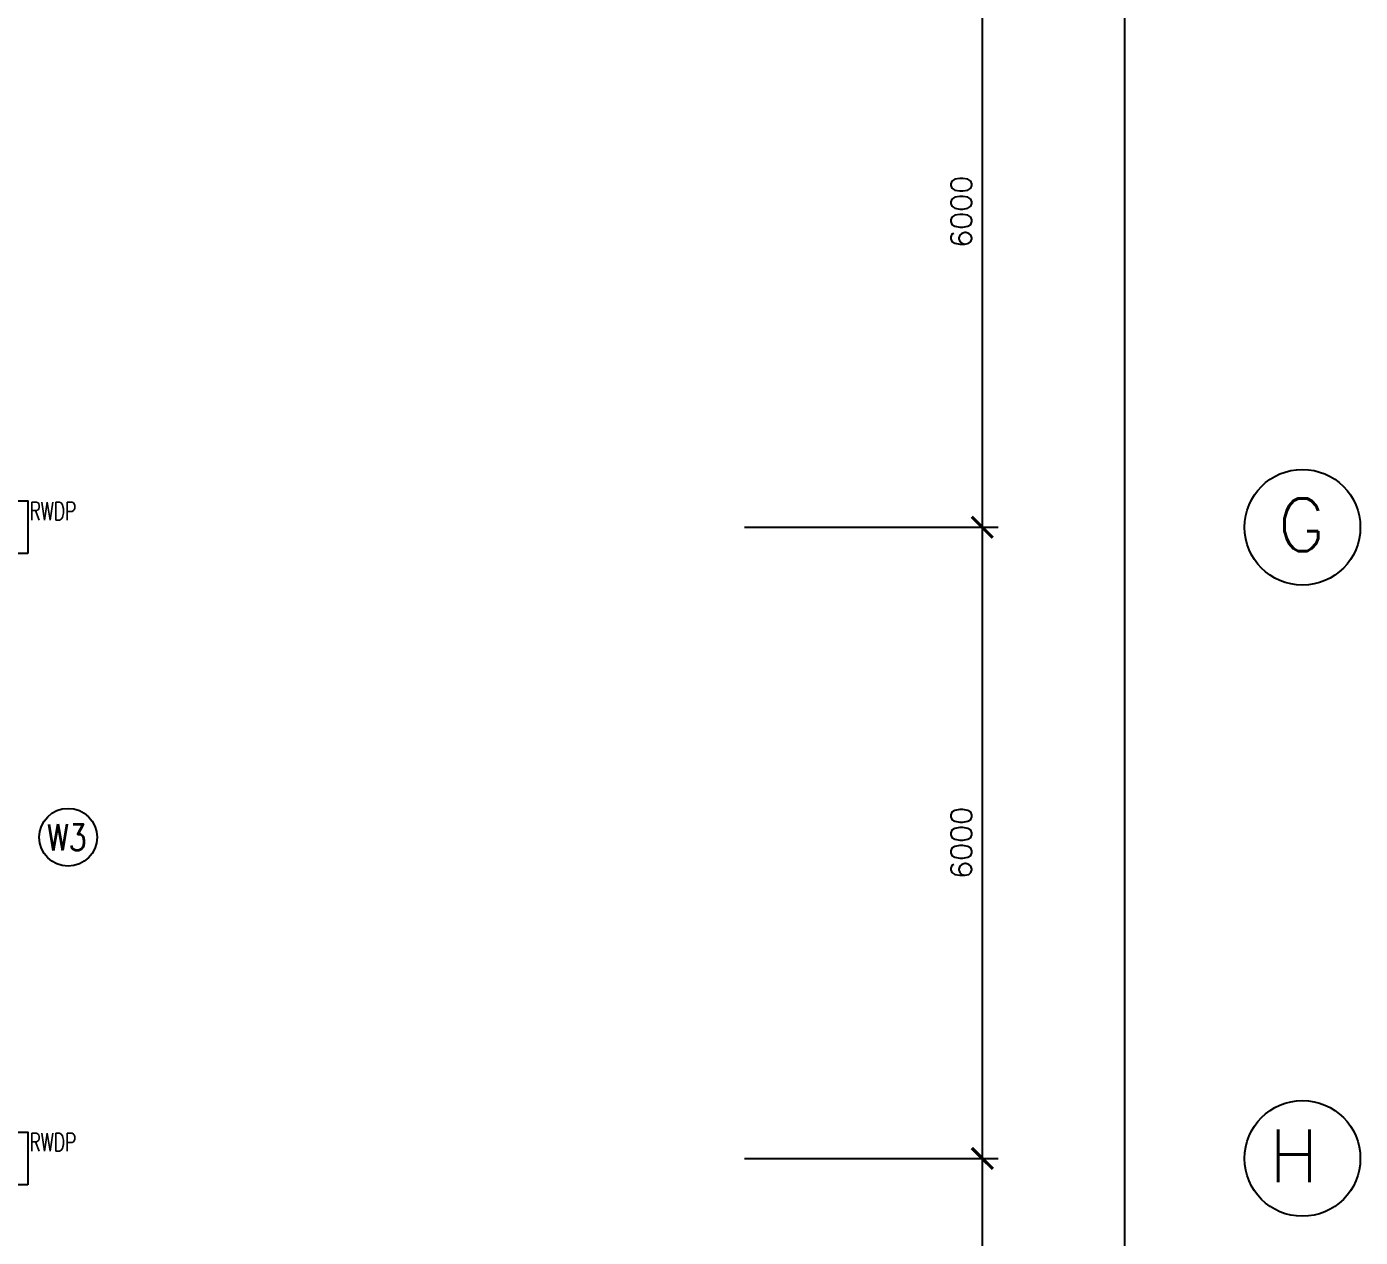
# Model space of a CAD drawing. Extents: x 2266480 to 2405436, y -858634 to -757865.
# Drawn here: x 2365757 to 2378433, y -803174 to -791665 of the extents above; entities that cross this region are included whole.
import ezdxf

# ---------------------------------------------------------------- set-up
doc = ezdxf.new("R2010")
doc.units = 0
doc.header["$LTSCALE"] = 10
doc.header["$MEASUREMENT"] = 0
doc.layers.get('0').update_dxf_attribs({"linetype": 'CONTINUOUS'})
doc.layers.get('DEFPOINTS').update_dxf_attribs({"linetype": 'CONTINUOUS'})
for name, color, linetype in [('COL', 3, 'CONTINUOUS'), ('DIM', 7, 'CONTINUOUS'), ('GRID-T', 7, 'CONTINUOUS'), ('RWDP', 145, 'CONTINUOUS'), ('WIN-T', 7, 'CONTINUOUS')]:
    doc.layers.add(name, color=color, linetype=linetype)
doc.styles.add('ROMANS', font='romans')
doc.styles.get("Standard").update_dxf_attribs({"font": 'ROMANS.SHX'})
doc.dimstyles.new('STANDARD$0', dxfattribs={"dimscale": 0, "dimtxt": 8, "dimasz": 6, "dimexe": 1, "dimexo": 1, "dimgap": 3, "dimtad": 1, "dimdec": 0, "dimlfac": -1, "dimrnd": 1, "dimzin": 0, "dimdsep": 46, "dimtxsty": 'Standard', "dimcen": 0, "dimclrd": 5, "dimclre": 250, "dimadec": 0, "dimazin": 0, "dimtfac": 1, "dimtdec": 4, "dimtofl": 0, "dimtmove": 0, "dimatfit": 3, "dimfxl": 1, "dimtolj": 1, "dimtzin": 0, "dimarcsym": 0})

# ---------------------------------------------------------------- blocks, each defined once
blk = doc.blocks.new('_ARCHTICK')
at = {"color": 0, "linetype": 'ByBlock', "const_width": 0.15}
blk.add_lwpolyline([(-0.5, -0.5), (0.5, 0.5)], dxfattribs=at)
blk = doc.blocks.new('*D169')
at = {"layer": 'DEFPOINTS', "color": 0, "transparency": 16777216}
for p in [(2372429, -790424), (2372429, -796424), (2374840, -796424)]:
    blk.add_point(p, dxfattribs=at)
at = {"layer": 'DIM', "color": 7, "lineweight": -2, "transparency": 16777216}
for p, q in [((2374840, -790274), (2374840, -796574)), ((2372579, -790424), (2374990, -790424)), ((2372579, -796424), (2374990, -796424))]:
    blk.add_line(p, q, dxfattribs=at)
at = {"layer": 'DIM', "color": 7, "lineweight": -2, "transparency": 16777216, "xscale": 200, "yscale": 200, "zscale": 200}
for p, rotation in [((2374840, -790424), 90), ((2374840, -796424), 270)]:
    blk.add_blockref('_ARCHTICK', p, dxfattribs=dict(at, rotation=rotation))
at = {"layer": 'DIM', "color": 7, "transparency": 16777216, "insert": (2374640, -793424), "char_height": 200, "attachment_point": 5, "rotation": 90, "style": 'ROMANS'}
blk.add_mtext('\\A1;6000', dxfattribs=at)
blk = doc.blocks.new('*D170')
at = {"layer": 'DEFPOINTS', "color": 0, "transparency": 16777216}
for p in [(2372429, -796424), (2372429, -802424), (2374840, -802424)]:
    blk.add_point(p, dxfattribs=at)
at = {"layer": 'DIM', "color": 7, "lineweight": -2, "transparency": 16777216}
for p, q in [((2374840, -796274), (2374840, -802574)), ((2372579, -796424), (2374990, -796424)), ((2372579, -802424), (2374990, -802424))]:
    blk.add_line(p, q, dxfattribs=at)
at = {"layer": 'DIM', "color": 7, "lineweight": -2, "transparency": 16777216, "xscale": 200, "yscale": 200, "zscale": 200}
for p, rotation in [((2374840, -796424), 90), ((2374840, -802424), 270)]:
    blk.add_blockref('_ARCHTICK', p, dxfattribs=dict(at, rotation=rotation))
at = {"layer": 'DIM', "color": 7, "transparency": 16777216, "insert": (2374640, -799424), "char_height": 200, "attachment_point": 5, "rotation": 90, "style": 'ROMANS'}
blk.add_mtext('\\A1;6000', dxfattribs=at)
blk = doc.blocks.new('*D171')
at = {"layer": 'DEFPOINTS', "color": 0, "transparency": 16777216}
for p in [(2372429, -802424), (2372429, -808424), (2374840, -808424)]:
    blk.add_point(p, dxfattribs=at)
at = {"layer": 'DIM', "color": 7, "lineweight": -2, "transparency": 16777216}
for p, q in [((2374840, -802274), (2374840, -808574)), ((2372579, -802424), (2374990, -802424)), ((2372579, -808424), (2374990, -808424))]:
    blk.add_line(p, q, dxfattribs=at)
at = {"layer": 'DIM', "color": 7, "lineweight": -2, "transparency": 16777216, "xscale": 200, "yscale": 200, "zscale": 200}
for p, rotation in [((2374840, -802424), 90), ((2374840, -808424), 270)]:
    blk.add_blockref('_ARCHTICK', p, dxfattribs=dict(at, rotation=rotation))
at = {"layer": 'DIM', "color": 7, "transparency": 16777216, "insert": (2374640, -805424), "char_height": 200, "attachment_point": 5, "rotation": 90, "style": 'ROMANS'}
blk.add_mtext('\\A1;6000', dxfattribs=at)
blk = doc.blocks.new('*D177')
at = {"layer": 'DEFPOINTS', "color": 0, "transparency": 16777216}
for p in [(2372816, -784424), (2376196, -784424), (2372816, -838424)]:
    blk.add_point(p, dxfattribs=at)
at = {"layer": 'DIM', "color": 7, "lineweight": -2, "transparency": 16777216}
for p, q in [((2376196, -838574), (2376196, -784274)), ((2372966, -784424), (2376346, -784424)), ((2372966, -838424), (2376346, -838424))]:
    blk.add_line(p, q, dxfattribs=at)
at = {"layer": 'DIM', "color": 7, "lineweight": -2, "transparency": 16777216, "xscale": 200, "yscale": 200, "zscale": 200}
for p, rotation in [((2376196, -784424), 90), ((2376196, -838424), 270)]:
    blk.add_blockref('_ARCHTICK', p, dxfattribs=dict(at, rotation=rotation))
at = {"layer": 'DIM', "color": 7, "transparency": 16777216, "insert": (2375996, -811424), "char_height": 200, "attachment_point": 5, "rotation": 90, "style": 'ROMANS'}
blk.add_mtext('\\A1;54000', dxfattribs=at)

msp = doc.modelspace()

# ---------------------------------------------------------------- linework, layer by layer
at = {"layer": 'COL', "color": 0}
for points in [[(2365769.4, -796674.1), (2365019.4, -796674.1), (2365019.4, -796174.1), (2365769.4, -796174.1)], [(2365769.4, -802674.1), (2365019.4, -802674.1), (2365019.4, -802174.1), (2365769.4, -802174.1)]]:
    msp.add_lwpolyline(points, close=True, dxfattribs=at)
at = {"layer": 'GRID-T', "color": 0}
for centre in [(2377882.7, -796424.1), (2377882.7, -802424.1)]:
    msp.add_circle(centre, 550, dxfattribs=at)
at = {"layer": 'WIN-T', "color": 0}
msp.add_circle((2366151, -799371), 275, dxfattribs=at)

# ---------------------------------------------------------------- texts
at = {"layer": 'GRID-T', "color": 0, "style": 'ROMANS'}
for s, p in [('G', (2377647.8, -796649.9)), ('H', (2377564.6, -802649.9))]:
    msp.add_text(s, height=500, dxfattribs=at).set_placement(p)
at = {"layer": 'RWDP', "color": 0, "style": 'ROMANS', "width": 0.7}
for p in [(2365784.9, -796354.9), (2365784.9, -802354.9)]:
    msp.add_text('RWDP', height=170, dxfattribs=at).set_placement(p)
at = {"layer": 'WIN-T', "color": 0, "style": 'ROMANS', "width": 0.8}
msp.add_text('W3', height=250, dxfattribs=at).set_placement((2365950.3, -799496.8))

# ---------------------------------------------------------------- dimensions: what is measured, and where the dimension line sits
at = {"layer": 'DIM', "color": 0}
for p1, p2, distance, picture, middle in [((2372815.6, -838424.1), (2372815.6, -784424.1), -3380.9, '*D177', (2375996.5, -811424.1)), ((2372428.6, -790424.1), (2372428.6, -796424.1), 2411.1, '*D169', (2374639.7, -793424.1)), ((2372428.6, -796424.1), (2372428.6, -802424.1), 2411.1, '*D170', (2374639.7, -799424.1)), ((2372428.6, -802424.1), (2372428.6, -808424.1), 2411.1, '*D171', (2374639.7, -805424.1))]:
    dim = msp.add_aligned_dim(p1=p1, p2=p2, distance=distance, dimstyle='STANDARD$0', override={"dimscale": 100, "dimtxt": 2, "dimasz": 2, "dimexe": 1.5, "dimexo": 1.5, "dimgap": 1, "dimtxsty": 'ROMANS', "dimblk": 'ARCHTICK', "dimdle": 1.5, "dimclrd": 7, "dimclre": 7, "dimclrt": 7, "dimtdec": 0, "dimtmove": 2}, dxfattribs=at)
    dim.commit()
    dim.dimension.update_dxf_attribs({"geometry": picture, "text_midpoint": middle})

doc.saveas('drawing.dxf')
